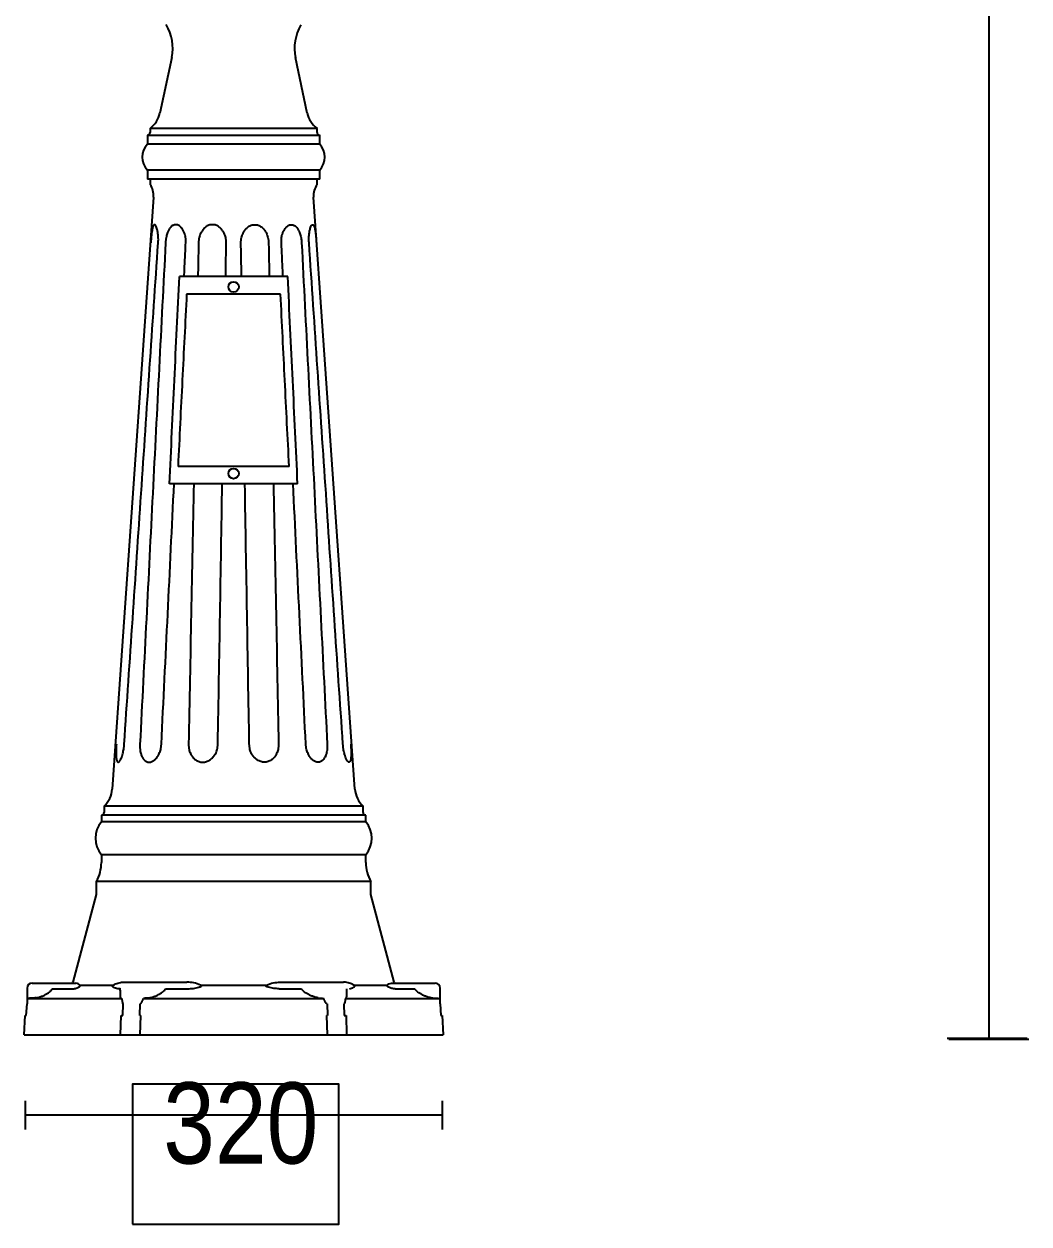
# Model space of a CAD drawing. Extents: x 0 to 131, y 0 to 344.
# Drawn here: x 34.3 to 125, y 0 to 108.3 of the extents above; entities that cross this region are included whole.
import ezdxf

# ---------------------------------------------------------------- set-up
doc = ezdxf.new("R2010")
doc.units = 0
doc.layers.add('LIVELLO_1', color=160, linetype='Continuous')
doc.styles.add('STD', font='txt')

# ---------------------------------------------------------------- blocks, each defined once
blk = doc.blocks.new('AI9-BLK1')
at = {"layer": 'LIVELLO_1', "color": 7}
for p, q in [((56.27, 26.82), (56.27, -155.4)), ((-17.48, -66.78), (-18.55, -71.81)), ((-5.25, -71.81), (-6.32, -66.78)), ((-19.43, -73.19), (-19.43, -73.56)), ((-11.89, -73.19), (-19.43, -73.19)), ((-4.37, -73.19), (-11.91, -73.19)), ((-4.37, -73.56), (-4.37, -73.19)), ((-19.67, -73.79), (-19.67, -74.61)), ((-19.67, -73.79), (-4.13, -73.79)), ((-11.89, -74.61), (-19.67, -74.61)), ((-4.13, -74.61), (-11.91, -74.61)), ((-4.13, -74.61), (-4.13, -73.79)), ((-4.13, -76.95), (-19.67, -76.95)), ((-19.67, -76.95), (-19.67, -77.76)), ((-19.43, -77.76), (-19.67, -77.76)), ((-4.37, -77.76), (-19.43, -77.76)), ((-19.43, -77.76), (-19.43, -78.26)), ((-4.37, -78.26), (-4.37, -77.76)), ((-4.13, -77.76), (-4.37, -77.76)), ((-4.13, -77.76), (-4.13, -76.95)), ((-19.12, -79.39), (-22.85, -132.82)), ((-0.95, -132.82), (-4.68, -79.39)), ((-7.01, -86.56), (-16.79, -86.56)), ((-7.66, -88.15), (-16.14, -88.15)), ((-6.89, -103.69), (-16.91, -103.69)), ((-6.12, -105.27), (-17.68, -105.27)), ((-23.82, -135.18), (-23.82, -135.76)), ((0.02, -135.18), (-23.82, -135.18)), ((-0.21, -134.36), (-23.59, -134.36)), ((-23.59, -134.36), (-23.59, -134.94)), ((-0.21, -134.94), (-0.21, -134.36)), ((0.03, -135.76), (0.03, -135.18)), ((0.03, -135.76), (-23.82, -135.76)), ((-23.83, -138.74), (-23.83, -139.45)), ((-11.89, -138.74), (-23.83, -138.74)), ((0.03, -138.74), (-11.91, -138.74)), ((0.03, -139.45), (0.03, -138.74)), ((-24.29, -141.17), (-24.29, -142.34)), ((-11.89, -141.17), (-24.29, -141.17)), ((0.49, -141.17), (-11.91, -141.17)), ((0.49, -142.34), (0.49, -141.17)), ((-24.29, -142.34), (-26.4, -150.24)), ((2.6, -150.24), (0.49, -142.34)), ((-30.07, -150.32), (-26.14, -150.32)), ((-25.75, -150.5), (-22.76, -150.5)), ((-21.81, -150.24), (-16.11, -150.24)), ((-14.88, -150.5), (-11.89, -150.5)), ((-11.91, -150.5), (-8.92, -150.5)), ((-7.69, -150.24), (-1.99, -150.24)), ((-1.04, -150.5), (1.95, -150.5)), ((2.34, -150.32), (6.28, -150.32)), ((-30.54, -150.79), (-30.54, -152.2)), ((-28.26, -150.84), (-26.48, -150.84)), ((-22.14, -150.84), (-22.35, -150.84)), ((-18.03, -150.84), (-16.02, -150.84)), ((-7.78, -150.84), (-5.77, -150.84)), ((2.68, -150.84), (4.45, -150.84)), ((6.74, -152.2), (6.74, -150.79)), ((-30.61, -153.24), (-30.54, -152.2)), ((-30.54, -151.71), (-21.99, -151.71)), ((-21.89, -153.24), (-21.86, -152.21)), ((-20.37, -153.24), (-20.34, -152.2)), ((-20.04, -151.71), (-11.89, -151.71)), ((-11.91, -151.71), (-3.76, -151.71)), ((-3.46, -152.2), (-3.43, -153.24)), ((-1.94, -152.21), (-1.91, -153.24)), ((-1.81, -151.71), (6.74, -151.71)), ((6.74, -152.2), (6.8, -153.24)), ((-30.81, -155), (-30.71, -153.24)), ((-30.71, -153.24), (-30.61, -153.24)), ((-22.1, -155), (-22.05, -153.24)), ((-22.05, -153.24), (-21.89, -153.24)), ((-20.37, -153.24), (-20.28, -153.24)), ((-20.33, -155), (-20.28, -153.24)), ((-3.52, -153.24), (-3.47, -155)), ((-3.52, -153.24), (-3.43, -153.24)), ((-1.91, -153.24), (-1.75, -153.24)), ((-1.75, -153.24), (-1.7, -155)), ((6.8, -153.24), (6.91, -153.24)), ((6.91, -153.24), (7.02, -155)), ((-30.81, -155), (-22.1, -155)), ((-22.1, -155), (-20.33, -155)), ((-20.33, -155), (-11.89, -155)), ((-11.91, -155), (-3.47, -155)), ((-3.47, -155), (-1.7, -155)), ((-1.7, -155), (7.02, -155)), ((52.5, -155.31), (59.72, -155.31)), ((52.66, -155.39), (59.88, -155.39)), ((-30.71, -160.96), (-30.71, -163.54)), ((6.93, -160.96), (6.93, -163.54)), ((6.93, -162.25), (-30.71, -162.25))]:
    blk.add_line(p, q, dxfattribs=at)
for points in [[(-1.91, -150.24), (-1.95, -150.24), (-1.99, -150.24)], [(-22.14, -150.84), (-22.14, -150.81), (-22.14, -150.79)]]:
    blk.add_lwpolyline(points, dxfattribs=at)
blk.add_lwpolyline([(-21.01, -172.07), (-2.41, -172.07), (-2.41, -159.45), (-21.01, -159.45)], close=True, dxfattribs=at)
for centre in [(-11.9, -87.5), (-11.9, -104.34)]:
    blk.add_circle(centre, 0.467, dxfattribs=at)
for points in [[(-17.48, -66.78), (-17.26, -65.77), (-17.44, -64.71), (-17.98, -63.82)], [(-5.82, -63.85), (-6.35, -64.75), (-6.53, -65.8), (-6.32, -66.81)], [(-19.43, -73.19), (-18.98, -72.85), (-18.67, -72.36), (-18.55, -71.81)], [(-5.25, -71.81), (-5.13, -72.36), (-4.82, -72.85), (-4.37, -73.19)], [(-19.67, -73.79), (-19.54, -73.79), (-19.43, -73.69), (-19.43, -73.56)], [(-4.37, -73.56), (-4.37, -73.69), (-4.26, -73.79), (-4.13, -73.79)], [(-19.67, -74.61), (-20.29, -75.26), (-20.29, -76.29), (-19.67, -76.95)], [(-4.13, -76.95), (-3.51, -76.29), (-3.51, -75.26), (-4.13, -74.61)], [(-19.12, -79.39), (-19.09, -78.99), (-19.2, -78.58), (-19.43, -78.26)], [(-4.37, -78.26), (-4.6, -78.58), (-4.71, -78.99), (-4.68, -79.39)], [(-23.59, -134.36), (-23.16, -133.96), (-22.89, -133.41), (-22.85, -132.82)], [(-0.95, -132.82), (-0.91, -133.41), (-0.65, -133.96), (-0.21, -134.36)], [(-23.82, -135.18), (-23.69, -135.17), (-23.59, -135.07), (-23.59, -134.94)], [(-0.21, -134.94), (-0.21, -135.07), (-0.11, -135.17), (0.02, -135.18)], [(-23.82, -135.76), (-24.54, -136.63), (-24.55, -137.88), (-23.83, -138.74)], [(0.03, -138.74), (0.75, -137.88), (0.74, -136.63), (0.03, -135.76)], [(-24.29, -141.17), (-23.99, -140.64), (-23.83, -140.05), (-23.83, -139.45)], [(0.03, -139.45), (0.03, -140.05), (0.19, -140.64), (0.49, -141.17)], [(-30.07, -150.32), (-30.33, -150.32), (-30.54, -150.53), (-30.54, -150.79)], [(-26.52, -150.32), (-26.46, -150.32), (-26.42, -150.28), (-26.4, -150.24)], [(2.6, -150.24), (2.62, -150.28), (2.66, -150.32), (2.71, -150.32)], [(6.74, -150.79), (6.74, -150.53), (6.53, -150.32), (6.28, -150.32)]]:
    blk.add_open_spline(points, degree=3, dxfattribs=at)
for points, knots in [([(-18.7, -82.95), (-18.71, -82.83), (-18.72, -82.72), (-18.73, -82.61), (-18.75, -82.5), (-18.77, -82.4), (-18.79, -82.3), (-18.81, -82.24), (-18.83, -82.19), (-18.85, -82.13), (-18.87, -82.08), (-18.89, -82.03), (-18.92, -81.99), (-18.92, -81.97), (-18.93, -81.94), (-18.94, -81.93), (-18.96, -81.92), (-18.97, -81.9), (-18.99, -81.9), (-19, -81.89), (-19.02, -81.89), (-19.04, -81.89), (-19.06, -81.89), (-19.07, -81.89), (-19.09, -81.9), (-19.1, -81.91), (-19.12, -81.93), (-19.13, -81.94), (-19.14, -81.97), (-19.15, -81.99), (-19.16, -82.01), (-19.17, -82.04), (-19.18, -82.07), (-19.19, -82.09), (-19.2, -82.12), (-19.21, -82.15), (-19.21, -82.18), (-19.23, -82.25), (-19.25, -82.33), (-19.26, -82.41), (-19.27, -82.5), (-19.29, -82.58), (-19.3, -82.67), (-19.31, -82.8), (-19.33, -82.94), (-19.34, -83.07), (-19.35, -83.21), (-19.36, -83.36), (-19.37, -83.51)], [0, 0, 0, 0, 1, 1, 1, 2, 2, 2, 3, 3, 3, 4, 4, 4, 5, 5, 5, 6, 6, 6, 7, 7, 7, 8, 8, 8, 9, 9, 9, 10, 10, 10, 11, 11, 11, 12, 12, 12, 13, 13, 13, 14, 14, 14, 15, 15, 15, 16, 16, 16, 16]), ([(-16.22, -83.51), (-16.22, -83.36), (-16.22, -83.21), (-16.23, -83.05), (-16.25, -82.92), (-16.28, -82.78), (-16.33, -82.65), (-16.36, -82.56), (-16.4, -82.48), (-16.45, -82.4), (-16.49, -82.32), (-16.54, -82.25), (-16.59, -82.18), (-16.62, -82.14), (-16.65, -82.11), (-16.68, -82.08), (-16.72, -82.04), (-16.75, -82.02), (-16.79, -81.99), (-16.82, -81.97), (-16.86, -81.94), (-16.9, -81.93), (-16.93, -81.91), (-16.97, -81.9), (-17.01, -81.9), (-17.05, -81.89), (-17.09, -81.88), (-17.13, -81.88), (-17.16, -81.88), (-17.2, -81.89), (-17.24, -81.9), (-17.28, -81.9), (-17.32, -81.91), (-17.35, -81.94), (-17.39, -81.95), (-17.42, -81.97), (-17.46, -81.99), (-17.49, -82.02), (-17.53, -82.04), (-17.55, -82.08), (-17.59, -82.11), (-17.61, -82.14), (-17.64, -82.18), (-17.69, -82.25), (-17.73, -82.33), (-17.77, -82.4), (-17.81, -82.48), (-17.86, -82.57), (-17.88, -82.66), (-17.93, -82.79), (-17.96, -82.92), (-17.99, -83.06), (-18.01, -83.21), (-18.03, -83.36), (-18.04, -83.51)], [0, 0, 0, 0, 1, 1, 1, 2, 2, 2, 3, 3, 3, 4, 4, 4, 5, 5, 5, 6, 6, 6, 7, 7, 7, 8, 8, 8, 9, 9, 9, 10, 10, 10, 11, 11, 11, 12, 12, 12, 13, 13, 13, 14, 14, 14, 15, 15, 15, 16, 16, 16, 17, 17, 17, 18, 18, 18, 18]), ([(-12.57, -83.51), (-12.57, -83.35), (-12.58, -83.2), (-12.61, -83.04), (-12.64, -82.91), (-12.69, -82.77), (-12.75, -82.65), (-12.79, -82.55), (-12.85, -82.47), (-12.91, -82.39), (-12.96, -82.32), (-13.02, -82.24), (-13.09, -82.18), (-13.13, -82.14), (-13.17, -82.11), (-13.22, -82.07), (-13.26, -82.04), (-13.31, -82.01), (-13.36, -81.99), (-13.4, -81.97), (-13.45, -81.94), (-13.5, -81.93), (-13.55, -81.91), (-13.6, -81.9), (-13.66, -81.9), (-13.71, -81.89), (-13.76, -81.88), (-13.81, -81.88), (-13.86, -81.88), (-13.91, -81.89), (-13.97, -81.9), (-14.02, -81.9), (-14.07, -81.91), (-14.12, -81.93), (-14.17, -81.94), (-14.22, -81.97), (-14.27, -81.99), (-14.31, -82.02), (-14.36, -82.04), (-14.4, -82.08), (-14.45, -82.11), (-14.49, -82.14), (-14.52, -82.18), (-14.59, -82.25), (-14.65, -82.32), (-14.71, -82.4), (-14.76, -82.47), (-14.82, -82.56), (-14.86, -82.65), (-14.93, -82.77), (-14.97, -82.91), (-15, -83.04), (-15.04, -83.2), (-15.05, -83.36), (-15.06, -83.51)], [0, 0, 0, 0, 1, 1, 1, 2, 2, 2, 3, 3, 3, 4, 4, 4, 5, 5, 5, 6, 6, 6, 7, 7, 7, 8, 8, 8, 9, 9, 9, 10, 10, 10, 11, 11, 11, 12, 12, 12, 13, 13, 13, 14, 14, 14, 15, 15, 15, 16, 16, 16, 17, 17, 17, 18, 18, 18, 18]), ([(-11.24, -83.51), (-11.23, -83.35), (-11.22, -83.2), (-11.19, -83.04), (-11.16, -82.91), (-11.11, -82.77), (-11.05, -82.65), (-11, -82.55), (-10.95, -82.47), (-10.9, -82.39), (-10.84, -82.32), (-10.78, -82.24), (-10.71, -82.18), (-10.67, -82.14), (-10.63, -82.11), (-10.58, -82.07), (-10.54, -82.04), (-10.49, -82.01), (-10.44, -81.99), (-10.4, -81.97), (-10.35, -81.94), (-10.3, -81.93), (-10.25, -81.91), (-10.2, -81.9), (-10.14, -81.9), (-10.09, -81.89), (-10.04, -81.88), (-9.99, -81.88), (-9.94, -81.88), (-9.88, -81.89), (-9.84, -81.9), (-9.78, -81.9), (-9.73, -81.91), (-9.68, -81.93), (-9.63, -81.94), (-9.58, -81.97), (-9.54, -81.99), (-9.49, -82.02), (-9.44, -82.04), (-9.4, -82.08), (-9.36, -82.11), (-9.31, -82.14), (-9.27, -82.18), (-9.21, -82.25), (-9.15, -82.32), (-9.09, -82.4), (-9.03, -82.47), (-8.98, -82.56), (-8.94, -82.65), (-8.88, -82.77), (-8.83, -82.91), (-8.8, -83.04), (-8.77, -83.2), (-8.75, -83.36), (-8.74, -83.51)], [0, 0, 0, 0, 1, 1, 1, 2, 2, 2, 3, 3, 3, 4, 4, 4, 5, 5, 5, 6, 6, 6, 7, 7, 7, 8, 8, 8, 9, 9, 9, 10, 10, 10, 11, 11, 11, 12, 12, 12, 13, 13, 13, 14, 14, 14, 15, 15, 15, 16, 16, 16, 17, 17, 17, 18, 18, 18, 18]), ([(-7.58, -83.51), (-7.58, -83.36), (-7.59, -83.21), (-7.57, -83.05), (-7.55, -82.92), (-7.52, -82.78), (-7.47, -82.65), (-7.44, -82.56), (-7.4, -82.48), (-7.35, -82.4), (-7.31, -82.32), (-7.26, -82.25), (-7.21, -82.18), (-7.18, -82.14), (-7.15, -82.11), (-7.12, -82.08), (-7.09, -82.04), (-7.05, -82.02), (-7.01, -81.99), (-6.98, -81.97), (-6.94, -81.94), (-6.91, -81.93), (-6.87, -81.91), (-6.83, -81.9), (-6.79, -81.9), (-6.75, -81.89), (-6.72, -81.88), (-6.67, -81.88), (-6.64, -81.88), (-6.6, -81.89), (-6.56, -81.9), (-6.52, -81.9), (-6.48, -81.91), (-6.45, -81.94), (-6.41, -81.95), (-6.38, -81.97), (-6.35, -81.99), (-6.31, -82.02), (-6.28, -82.04), (-6.25, -82.08), (-6.21, -82.11), (-6.19, -82.14), (-6.16, -82.18), (-6.11, -82.25), (-6.07, -82.33), (-6.03, -82.4), (-5.98, -82.48), (-5.95, -82.57), (-5.92, -82.66), (-5.87, -82.79), (-5.84, -82.92), (-5.81, -83.06), (-5.79, -83.21), (-5.77, -83.36), (-5.76, -83.51)], [0, 0, 0, 0, 1, 1, 1, 2, 2, 2, 3, 3, 3, 4, 4, 4, 5, 5, 5, 6, 6, 6, 7, 7, 7, 8, 8, 8, 9, 9, 9, 10, 10, 10, 11, 11, 11, 12, 12, 12, 13, 13, 13, 14, 14, 14, 15, 15, 15, 16, 16, 16, 17, 17, 17, 18, 18, 18, 18]), ([(-5.09, -83.51), (-5.1, -83.42), (-5.1, -83.32), (-5.1, -83.23), (-5.1, -83.14), (-5.1, -83.04), (-5.1, -82.95), (-5.09, -82.83), (-5.08, -82.72), (-5.06, -82.61), (-5.05, -82.5), (-5.03, -82.4), (-5, -82.3), (-4.99, -82.24), (-4.97, -82.19), (-4.95, -82.13), (-4.93, -82.08), (-4.91, -82.03), (-4.89, -81.99), (-4.87, -81.97), (-4.87, -81.94), (-4.86, -81.93), (-4.84, -81.92), (-4.83, -81.9), (-4.81, -81.9), (-4.79, -81.89), (-4.78, -81.89), (-4.76, -81.89), (-4.74, -81.89), (-4.73, -81.89), (-4.71, -81.9), (-4.7, -81.91), (-4.68, -81.93), (-4.67, -81.94), (-4.66, -81.97), (-4.65, -81.99), (-4.64, -82.01), (-4.63, -82.04), (-4.62, -82.07), (-4.61, -82.09), (-4.6, -82.12), (-4.59, -82.15), (-4.58, -82.18), (-4.57, -82.25), (-4.55, -82.33), (-4.54, -82.41), (-4.52, -82.5), (-4.51, -82.58), (-4.5, -82.67), (-4.49, -82.8), (-4.47, -82.94), (-4.46, -83.07), (-4.45, -83.21), (-4.43, -83.36), (-4.43, -83.51)], [0, 0, 0, 0, 1, 1, 1, 2, 2, 2, 3, 3, 3, 4, 4, 4, 5, 5, 5, 6, 6, 6, 7, 7, 7, 8, 8, 8, 9, 9, 9, 10, 10, 10, 11, 11, 11, 12, 12, 12, 13, 13, 13, 14, 14, 14, 15, 15, 15, 16, 16, 16, 17, 17, 17, 18, 18, 18, 18]), ([(-18.71, -83.51), (-18.7, -83.42), (-18.7, -83.32), (-18.69, -83.23), (-18.69, -83.14), (-18.7, -83.04), (-18.7, -82.95)], [0, 0, 0, 0, 1, 1, 1, 2, 2, 2, 2]), ([(-21.77, -128.77), (-21.26, -121.23), (-20.75, -113.69), (-20.24, -106.14), (-19.73, -98.6), (-19.22, -91.06), (-18.71, -83.51)], [0, 0, 0, 0, 1, 1, 1, 2, 2, 2, 2]), ([(-18.04, -83.51), (-18.43, -91.06), (-18.81, -98.6), (-19.2, -106.14), (-19.58, -113.69), (-19.96, -121.23), (-20.35, -128.77)], [0, 0, 0, 0, 1, 1, 1, 2, 2, 2, 2]), ([(-16.36, -86.56), (-16.34, -86.06), (-16.31, -85.55), (-16.29, -85.04), (-16.26, -84.53), (-16.24, -84.02), (-16.22, -83.51)], [0, 0, 0, 0, 1, 1, 1, 2, 2, 2, 2]), ([(-15.06, -83.51), (-15.07, -84.02), (-15.08, -84.53), (-15.09, -85.04), (-15.1, -85.55), (-15.11, -86.06), (-15.12, -86.56)], [0, 0, 0, 0, 1, 1, 1, 2, 2, 2, 2]), ([(-12.61, -86.56), (-12.61, -86.06), (-12.6, -85.55), (-12.59, -85.04), (-12.58, -84.53), (-12.57, -84.02), (-12.57, -83.51)], [0, 0, 0, 0, 1, 1, 1, 2, 2, 2, 2]), ([(-11.19, -86.56), (-11.19, -86.06), (-11.2, -85.55), (-11.21, -85.04), (-11.22, -84.53), (-11.23, -84.02), (-11.24, -83.51)], [0, 0, 0, 0, 1, 1, 1, 2, 2, 2, 2]), ([(-8.74, -83.51), (-8.73, -84.02), (-8.72, -84.53), (-8.71, -85.04), (-8.7, -85.55), (-8.69, -86.06), (-8.68, -86.56)], [0, 0, 0, 0, 1, 1, 1, 2, 2, 2, 2]), ([(-7.44, -86.56), (-7.46, -86.06), (-7.49, -85.55), (-7.51, -85.04), (-7.54, -84.53), (-7.56, -84.02), (-7.58, -83.51)], [0, 0, 0, 0, 1, 1, 1, 2, 2, 2, 2]), ([(-5.76, -83.51), (-5.37, -91.06), (-4.99, -98.6), (-4.6, -106.14), (-4.22, -113.69), (-3.83, -121.23), (-3.45, -128.77)], [0, 0, 0, 0, 1, 1, 1, 2, 2, 2, 2]), ([(-1.9, -129.61), (-1.94, -129.47), (-1.96, -129.33), (-1.99, -129.2), (-2.01, -129.06), (-2.02, -128.92), (-2.03, -128.77), (-2.55, -121.23), (-3.06, -113.69), (-3.56, -106.14), (-4.07, -98.6), (-4.58, -91.06), (-5.09, -83.51)], [0, 0, 0, 0, 1, 1, 1, 2, 2, 2, 3, 3, 3, 4, 4, 4, 4]), ([(-17.68, -105.27), (-17.54, -102.15), (-17.38, -99.03), (-17.24, -95.92), (-17.09, -92.8), (-16.94, -89.68), (-16.79, -86.56)], [0, 0, 0, 0, 1, 1, 1, 2, 2, 2, 2]), ([(-6.12, -105.27), (-6.27, -102.15), (-6.41, -99.03), (-6.56, -95.92), (-6.71, -92.8), (-6.86, -89.68), (-7.01, -86.56)], [0, 0, 0, 0, 1, 1, 1, 2, 2, 2, 2]), ([(-16.14, -88.15), (-16.26, -90.74), (-16.4, -93.33), (-16.53, -95.92), (-16.66, -98.51), (-16.79, -101.1), (-16.91, -103.69)], [0, 0, 0, 0, 1, 1, 1, 2, 2, 2, 2]), ([(-6.89, -103.69), (-7.01, -101.1), (-7.15, -98.51), (-7.27, -95.92), (-7.41, -93.33), (-7.53, -90.74), (-7.66, -88.15)], [0, 0, 0, 0, 1, 1, 1, 2, 2, 2, 2]), ([(-18.41, -128.77), (-18.23, -124.85), (-18.03, -120.94), (-17.84, -117.02), (-17.65, -113.1), (-17.46, -109.19), (-17.27, -105.27)], [0, 0, 0, 0, 1, 1, 1, 2, 2, 2, 2]), ([(-15.49, -105.27), (-15.57, -109.19), (-15.65, -113.1), (-15.73, -117.02), (-15.81, -120.94), (-15.88, -124.85), (-15.96, -128.77)], [0, 0, 0, 0, 1, 1, 1, 2, 2, 2, 2]), ([(-13.32, -128.77), (-13.25, -124.85), (-13.18, -120.94), (-13.12, -117.02), (-13.05, -113.1), (-12.99, -109.19), (-12.92, -105.27)], [0, 0, 0, 0, 1, 1, 1, 2, 2, 2, 2]), ([(-10.48, -128.77), (-10.55, -124.85), (-10.62, -120.94), (-10.68, -117.02), (-10.75, -113.1), (-10.82, -109.19), (-10.88, -105.27)], [0, 0, 0, 0, 1, 1, 1, 2, 2, 2, 2]), ([(-8.31, -105.27), (-8.23, -109.19), (-8.15, -113.1), (-8.07, -117.02), (-7.99, -120.94), (-7.92, -124.85), (-7.84, -128.77)], [0, 0, 0, 0, 1, 1, 1, 2, 2, 2, 2]), ([(-5.39, -128.77), (-5.57, -124.85), (-5.77, -120.94), (-5.96, -117.02), (-6.15, -113.1), (-6.34, -109.19), (-6.53, -105.27)], [0, 0, 0, 0, 1, 1, 1, 2, 2, 2, 2]), ([(-22.48, -128.77), (-22.48, -128.92), (-22.49, -129.06), (-22.5, -129.21), (-22.5, -129.34), (-22.51, -129.47), (-22.5, -129.6), (-22.5, -129.69), (-22.5, -129.77), (-22.5, -129.86), (-22.49, -129.93), (-22.48, -130.01), (-22.47, -130.09), (-22.47, -130.12), (-22.47, -130.15), (-22.46, -130.17), (-22.45, -130.2), (-22.44, -130.23), (-22.44, -130.26), (-22.43, -130.28), (-22.42, -130.3), (-22.41, -130.33), (-22.4, -130.34), (-22.38, -130.36), (-22.36, -130.37), (-22.35, -130.38), (-22.33, -130.39), (-22.31, -130.39), (-22.29, -130.38), (-22.27, -130.38), (-22.26, -130.37), (-22.24, -130.36), (-22.22, -130.34), (-22.2, -130.33), (-22.19, -130.31), (-22.17, -130.29), (-22.16, -130.27), (-22.14, -130.23), (-22.11, -130.19), (-22.09, -130.15), (-22.07, -130.11), (-22.05, -130.07), (-22.03, -130.03), (-22.01, -129.96), (-21.98, -129.89), (-21.96, -129.83), (-21.94, -129.75), (-21.91, -129.68), (-21.9, -129.61)], [0, 0, 0, 0, 1, 1, 1, 2, 2, 2, 3, 3, 3, 4, 4, 4, 5, 5, 5, 6, 6, 6, 7, 7, 7, 8, 8, 8, 9, 9, 9, 10, 10, 10, 11, 11, 11, 12, 12, 12, 13, 13, 13, 14, 14, 14, 15, 15, 15, 16, 16, 16, 16]), ([(-21.9, -129.61), (-21.87, -129.47), (-21.83, -129.33), (-21.81, -129.2), (-21.79, -129.06), (-21.78, -128.92), (-21.77, -128.77)], [0, 0, 0, 0, 1, 1, 1, 2, 2, 2, 2]), ([(-20.35, -128.77), (-20.35, -128.92), (-20.35, -129.07), (-20.34, -129.22), (-20.33, -129.35), (-20.31, -129.48), (-20.27, -129.61), (-20.25, -129.7), (-20.22, -129.78), (-20.18, -129.87), (-20.14, -129.94), (-20.1, -130.02), (-20.05, -130.09), (-20.03, -130.12), (-20, -130.16), (-19.97, -130.19), (-19.94, -130.22), (-19.9, -130.25), (-19.87, -130.28), (-19.84, -130.3), (-19.8, -130.32), (-19.76, -130.34), (-19.72, -130.35), (-19.69, -130.37), (-19.64, -130.38), (-19.6, -130.39), (-19.56, -130.39), (-19.52, -130.39), (-19.48, -130.39), (-19.44, -130.39), (-19.4, -130.38), (-19.35, -130.37), (-19.31, -130.35), (-19.27, -130.34), (-19.23, -130.32), (-19.19, -130.3), (-19.15, -130.28), (-19.1, -130.25), (-19.07, -130.22), (-19.03, -130.19), (-18.99, -130.16), (-18.96, -130.12), (-18.92, -130.09), (-18.86, -130.02), (-18.81, -129.95), (-18.76, -129.87), (-18.7, -129.79), (-18.66, -129.71), (-18.61, -129.62), (-18.56, -129.49), (-18.51, -129.36), (-18.48, -129.23), (-18.44, -129.08), (-18.43, -128.93), (-18.41, -128.77)], [0, 0, 0, 0, 1, 1, 1, 2, 2, 2, 3, 3, 3, 4, 4, 4, 5, 5, 5, 6, 6, 6, 7, 7, 7, 8, 8, 8, 9, 9, 9, 10, 10, 10, 11, 11, 11, 12, 12, 12, 13, 13, 13, 14, 14, 14, 15, 15, 15, 16, 16, 16, 17, 17, 17, 18, 18, 18, 18]), ([(-15.96, -128.77), (-15.95, -128.93), (-15.95, -129.08), (-15.92, -129.23), (-15.89, -129.37), (-15.85, -129.5), (-15.79, -129.62), (-15.74, -129.71), (-15.69, -129.79), (-15.63, -129.88), (-15.58, -129.95), (-15.51, -130.02), (-15.45, -130.09), (-15.41, -130.12), (-15.36, -130.16), (-15.32, -130.19), (-15.27, -130.23), (-15.22, -130.25), (-15.17, -130.28), (-15.12, -130.3), (-15.07, -130.32), (-15.02, -130.34), (-14.97, -130.35), (-14.91, -130.37), (-14.86, -130.38), (-14.8, -130.39), (-14.74, -130.39), (-14.69, -130.39), (-14.63, -130.39), (-14.58, -130.39), (-14.52, -130.38), (-14.46, -130.37), (-14.41, -130.35), (-14.35, -130.34), (-14.3, -130.32), (-14.25, -130.3), (-14.2, -130.28), (-14.14, -130.25), (-14.09, -130.23), (-14.04, -130.19), (-13.99, -130.16), (-13.95, -130.12), (-13.91, -130.09), (-13.83, -130.02), (-13.76, -129.95), (-13.7, -129.88), (-13.64, -129.8), (-13.58, -129.71), (-13.53, -129.63), (-13.46, -129.5), (-13.41, -129.37), (-13.38, -129.23), (-13.34, -129.08), (-13.33, -128.93), (-13.32, -128.77)], [0, 0, 0, 0, 1, 1, 1, 2, 2, 2, 3, 3, 3, 4, 4, 4, 5, 5, 5, 6, 6, 6, 7, 7, 7, 8, 8, 8, 9, 9, 9, 10, 10, 10, 11, 11, 11, 12, 12, 12, 13, 13, 13, 14, 14, 14, 15, 15, 15, 16, 16, 16, 17, 17, 17, 18, 18, 18, 18]), ([(-7.84, -128.77), (-7.85, -128.93), (-7.85, -129.08), (-7.88, -129.23), (-7.91, -129.37), (-7.95, -129.5), (-8.02, -129.62), (-8.06, -129.71), (-8.11, -129.79), (-8.17, -129.88), (-8.22, -129.95), (-8.29, -130.02), (-8.35, -130.09), (-8.39, -130.12), (-8.44, -130.16), (-8.48, -130.19), (-8.53, -130.23), (-8.58, -130.25), (-8.63, -130.28), (-8.68, -130.3), (-8.73, -130.32), (-8.78, -130.34), (-8.83, -130.35), (-8.89, -130.37), (-8.95, -130.38), (-9, -130.39), (-9.06, -130.39), (-9.11, -130.39), (-9.17, -130.39), (-9.22, -130.39), (-9.28, -130.38), (-9.34, -130.37), (-9.39, -130.35), (-9.45, -130.34), (-9.5, -130.32), (-9.55, -130.3), (-9.6, -130.28), (-9.66, -130.25), (-9.71, -130.23), (-9.76, -130.19), (-9.81, -130.16), (-9.85, -130.12), (-9.89, -130.09), (-9.97, -130.02), (-10.04, -129.95), (-10.09, -129.88), (-10.16, -129.8), (-10.22, -129.71), (-10.27, -129.63), (-10.34, -129.5), (-10.39, -129.37), (-10.42, -129.23), (-10.46, -129.08), (-10.47, -128.93), (-10.48, -128.77)], [0, 0, 0, 0, 1, 1, 1, 2, 2, 2, 3, 3, 3, 4, 4, 4, 5, 5, 5, 6, 6, 6, 7, 7, 7, 8, 8, 8, 9, 9, 9, 10, 10, 10, 11, 11, 11, 12, 12, 12, 13, 13, 13, 14, 14, 14, 15, 15, 15, 16, 16, 16, 17, 17, 17, 18, 18, 18, 18]), ([(-3.45, -128.77), (-3.45, -128.92), (-3.45, -129.07), (-3.46, -129.22), (-3.47, -129.35), (-3.49, -129.48), (-3.53, -129.61), (-3.55, -129.7), (-3.59, -129.78), (-3.62, -129.87), (-3.66, -129.94), (-3.7, -130.02), (-3.75, -130.09), (-3.78, -130.12), (-3.8, -130.16), (-3.83, -130.19), (-3.86, -130.22), (-3.9, -130.25), (-3.93, -130.28), (-3.96, -130.3), (-4, -130.32), (-4.03, -130.34), (-4.08, -130.35), (-4.11, -130.37), (-4.16, -130.38), (-4.2, -130.39), (-4.24, -130.39), (-4.28, -130.39), (-4.32, -130.39), (-4.36, -130.39), (-4.4, -130.38), (-4.45, -130.37), (-4.49, -130.35), (-4.53, -130.34), (-4.57, -130.32), (-4.61, -130.3), (-4.65, -130.28), (-4.69, -130.25), (-4.73, -130.22), (-4.77, -130.19), (-4.81, -130.16), (-4.84, -130.12), (-4.87, -130.09), (-4.94, -130.02), (-4.99, -129.95), (-5.04, -129.87), (-5.1, -129.79), (-5.15, -129.71), (-5.18, -129.62), (-5.24, -129.49), (-5.3, -129.36), (-5.32, -129.23), (-5.36, -129.08), (-5.37, -128.93), (-5.39, -128.77)], [0, 0, 0, 0, 1, 1, 1, 2, 2, 2, 3, 3, 3, 4, 4, 4, 5, 5, 5, 6, 6, 6, 7, 7, 7, 8, 8, 8, 9, 9, 9, 10, 10, 10, 11, 11, 11, 12, 12, 12, 13, 13, 13, 14, 14, 14, 15, 15, 15, 16, 16, 16, 17, 17, 17, 18, 18, 18, 18]), ([(-1.33, -128.77), (-1.32, -128.92), (-1.31, -129.06), (-1.3, -129.21), (-1.3, -129.34), (-1.29, -129.47), (-1.3, -129.6), (-1.3, -129.69), (-1.3, -129.77), (-1.3, -129.86), (-1.31, -129.93), (-1.32, -130.01), (-1.33, -130.09), (-1.33, -130.12), (-1.33, -130.15), (-1.34, -130.17), (-1.35, -130.2), (-1.36, -130.23), (-1.36, -130.26), (-1.37, -130.28), (-1.38, -130.3), (-1.4, -130.33), (-1.41, -130.34), (-1.42, -130.36), (-1.44, -130.37), (-1.45, -130.38), (-1.47, -130.39), (-1.49, -130.39), (-1.51, -130.38), (-1.53, -130.38), (-1.54, -130.37), (-1.56, -130.36), (-1.58, -130.34), (-1.6, -130.33), (-1.61, -130.31), (-1.63, -130.29), (-1.64, -130.27), (-1.66, -130.23), (-1.69, -130.19), (-1.71, -130.15), (-1.73, -130.11), (-1.75, -130.07), (-1.77, -130.03), (-1.8, -129.96), (-1.82, -129.89), (-1.84, -129.83), (-1.87, -129.75), (-1.89, -129.68), (-1.9, -129.61)], [0, 0, 0, 0, 1, 1, 1, 2, 2, 2, 3, 3, 3, 4, 4, 4, 5, 5, 5, 6, 6, 6, 7, 7, 7, 8, 8, 8, 9, 9, 9, 10, 10, 10, 11, 11, 11, 12, 12, 12, 13, 13, 13, 14, 14, 14, 15, 15, 15, 16, 16, 16, 16]), ([(-26.48, -150.84), (-26.37, -150.84), (-26.27, -150.83), (-26.17, -150.8), (-26.08, -150.77), (-25.98, -150.73), (-25.89, -150.69), (-25.88, -150.68), (-25.87, -150.68), (-25.87, -150.68), (-25.87, -150.67), (-25.86, -150.67), (-25.86, -150.67), (-25.85, -150.67), (-25.85, -150.66), (-25.85, -150.66), (-25.84, -150.66), (-25.84, -150.66), (-25.84, -150.66), (-25.83, -150.66), (-25.83, -150.66), (-25.83, -150.66), (-25.83, -150.66), (-25.82, -150.65), (-25.82, -150.65), (-25.82, -150.65), (-25.82, -150.65), (-25.81, -150.65), (-25.81, -150.65), (-25.81, -150.64), (-25.81, -150.64), (-25.81, -150.64), (-25.8, -150.64), (-25.8, -150.64), (-25.8, -150.63), (-25.8, -150.63), (-25.8, -150.63), (-25.8, -150.63), (-25.79, -150.63), (-25.79, -150.63), (-25.79, -150.63), (-25.78, -150.63), (-25.78, -150.63), (-25.78, -150.62), (-25.78, -150.62), (-25.78, -150.62), (-25.78, -150.62), (-25.78, -150.62), (-25.78, -150.62), (-25.77, -150.61), (-25.77, -150.59), (-25.76, -150.58), (-25.76, -150.56), (-25.76, -150.55), (-25.75, -150.53), (-25.75, -150.53), (-25.75, -150.52), (-25.75, -150.52), (-25.75, -150.52), (-25.75, -150.5), (-25.75, -150.5), (-25.8, -150.46), (-25.86, -150.42), (-25.92, -150.39), (-25.98, -150.36), (-26.06, -150.34), (-26.14, -150.32)], [0, 0, 0, 0, 1, 1, 1, 2, 2, 2, 3, 3, 3, 4, 4, 4, 5, 5, 5, 6, 6, 6, 7, 7, 7, 8, 8, 8, 9, 9, 9, 10, 10, 10, 11, 11, 11, 12, 12, 12, 13, 13, 13, 14, 14, 14, 15, 15, 15, 16, 16, 16, 17, 17, 17, 18, 18, 18, 19, 19, 19, 20, 20, 20, 21, 21, 21, 22, 22, 22, 22]), ([(-22.82, -150.56), (-22.81, -150.55), (-22.8, -150.54), (-22.79, -150.53), (-22.78, -150.52), (-22.77, -150.51), (-22.76, -150.5)], [0, 0, 0, 0, 1, 1, 1, 2, 2, 2, 2]), ([(-22.76, -150.5), (-22.62, -150.43), (-22.48, -150.37), (-22.34, -150.33), (-22.19, -150.28), (-22.04, -150.25), (-21.89, -150.24), (-21.89, -150.24), (-21.85, -150.24), (-21.85, -150.24), (-21.85, -150.24), (-21.81, -150.24), (-21.81, -150.24)], [0, 0, 0, 0, 1, 1, 1, 2, 2, 2, 3, 3, 3, 4, 4, 4, 4]), ([(-14.88, -150.5), (-15.08, -150.43), (-15.28, -150.35), (-15.49, -150.31), (-15.69, -150.27), (-15.9, -150.25), (-16.11, -150.24)], [0, 0, 0, 0, 1, 1, 1, 2, 2, 2, 2]), ([(-14.82, -150.56), (-14.82, -150.55), (-14.84, -150.54), (-14.85, -150.53), (-14.86, -150.52), (-14.87, -150.51), (-14.89, -150.5)], [0, 0, 0, 0, 1, 1, 1, 2, 2, 2, 2]), ([(-8.98, -150.56), (-8.98, -150.55), (-8.96, -150.54), (-8.95, -150.53), (-8.94, -150.52), (-8.93, -150.51), (-8.92, -150.5)], [0, 0, 0, 0, 1, 1, 1, 2, 2, 2, 2]), ([(-8.92, -150.5), (-8.72, -150.43), (-8.52, -150.35), (-8.32, -150.31), (-8.11, -150.27), (-7.9, -150.25), (-7.69, -150.24)], [0, 0, 0, 0, 1, 1, 1, 2, 2, 2, 2]), ([(-1.04, -150.5), (-1.18, -150.43), (-1.32, -150.37), (-1.46, -150.33), (-1.61, -150.28), (-1.76, -150.25), (-1.91, -150.24)], [0, 0, 0, 0, 1, 1, 1, 2, 2, 2, 2]), ([(-0.98, -150.56), (-0.99, -150.55), (-1, -150.54), (-1.01, -150.53), (-1.02, -150.52), (-1.03, -150.51), (-1.04, -150.5)], [0, 0, 0, 0, 1, 1, 1, 2, 2, 2, 2]), ([(1.95, -150.5), (2, -150.46), (2.06, -150.42), (2.12, -150.39), (2.18, -150.36), (2.26, -150.34), (2.34, -150.32)], [0, 0, 0, 0, 1, 1, 1, 2, 2, 2, 2]), ([(2.09, -150.69), (2.08, -150.68), (2.07, -150.68), (2.07, -150.68), (2.07, -150.67), (2.06, -150.67), (2.06, -150.67), (2.05, -150.67), (2.05, -150.66), (2.05, -150.66), (2.04, -150.66), (2.04, -150.66), (2.04, -150.66), (2.03, -150.66), (2.03, -150.66), (2.03, -150.66), (2.03, -150.66), (2.02, -150.65), (2.02, -150.65), (2.02, -150.65), (2.02, -150.65), (2.01, -150.65), (2.01, -150.65), (2.01, -150.64), (2.01, -150.64), (2.01, -150.64), (2, -150.64), (2, -150.64), (2, -150.63), (2, -150.63), (2, -150.63), (1.99, -150.63), (1.99, -150.63), (1.99, -150.63), (1.99, -150.63), (1.98, -150.63), (1.98, -150.63), (1.98, -150.62), (1.98, -150.62), (1.98, -150.62), (1.98, -150.62), (1.98, -150.62), (1.98, -150.62), (1.97, -150.61), (1.97, -150.59), (1.96, -150.58), (1.96, -150.56), (1.96, -150.55), (1.95, -150.53), (1.95, -150.53), (1.95, -150.52), (1.95, -150.52), (1.95, -150.51), (1.95, -150.5), (1.95, -150.5)], [0, 0, 0, 0, 1, 1, 1, 2, 2, 2, 3, 3, 3, 4, 4, 4, 5, 5, 5, 6, 6, 6, 7, 7, 7, 8, 8, 8, 9, 9, 9, 10, 10, 10, 11, 11, 11, 12, 12, 12, 13, 13, 13, 14, 14, 14, 15, 15, 15, 16, 16, 16, 17, 17, 17, 18, 18, 18, 18]), ([(-29.69, -151.65), (-29.58, -151.63), (-29.47, -151.6), (-29.37, -151.57), (-29.27, -151.54), (-29.18, -151.5), (-29.09, -151.47), (-29.01, -151.43), (-28.92, -151.38), (-28.84, -151.34), (-28.77, -151.3), (-28.69, -151.26), (-28.61, -151.2), (-28.55, -151.16), (-28.49, -151.11), (-28.43, -151.06), (-28.37, -150.99), (-28.31, -150.92), (-28.26, -150.84)], [0, 0, 0, 0, 1, 1, 1, 2, 2, 2, 3, 3, 3, 4, 4, 4, 5, 5, 5, 6, 6, 6, 6]), ([(-22.74, -150.69), (-22.75, -150.68), (-22.75, -150.68), (-22.76, -150.68), (-22.76, -150.67), (-22.77, -150.67), (-22.78, -150.67), (-22.78, -150.66), (-22.78, -150.66), (-22.79, -150.66), (-22.8, -150.65), (-22.81, -150.65), (-22.81, -150.64), (-22.82, -150.64), (-22.83, -150.63), (-22.84, -150.62), (-22.84, -150.62), (-22.85, -150.61), (-22.85, -150.6), (-22.85, -150.58), (-22.84, -150.57), (-22.82, -150.56)], [0, 0, 0, 0, 1, 1, 1, 2, 2, 2, 3, 3, 3, 4, 4, 4, 5, 5, 5, 6, 6, 6, 7, 7, 7, 7]), ([(-22.35, -150.84), (-22.42, -150.83), (-22.49, -150.81), (-22.55, -150.79), (-22.62, -150.76), (-22.68, -150.73), (-22.74, -150.69)], [0, 0, 0, 0, 1, 1, 1, 2, 2, 2, 2]), ([(-22.1, -151.65), (-22.1, -151.61), (-22.1, -151.58), (-22.11, -151.55), (-22.11, -151.51), (-22.11, -151.48), (-22.11, -151.45), (-22.11, -151.41), (-22.11, -151.36), (-22.11, -151.32), (-22.11, -151.28), (-22.12, -151.24), (-22.12, -151.19), (-22.12, -151.14), (-22.12, -151.09), (-22.12, -151.03), (-22.12, -150.97), (-22.12, -150.91), (-22.13, -150.84)], [0, 0, 0, 0, 1, 1, 1, 2, 2, 2, 3, 3, 3, 4, 4, 4, 5, 5, 5, 6, 6, 6, 6]), ([(-19.49, -151.65), (-19.38, -151.63), (-19.27, -151.6), (-19.16, -151.57), (-19.07, -151.54), (-18.97, -151.5), (-18.88, -151.47), (-18.79, -151.43), (-18.71, -151.38), (-18.63, -151.34), (-18.55, -151.3), (-18.47, -151.26), (-18.4, -151.2), (-18.33, -151.16), (-18.27, -151.11), (-18.21, -151.06), (-18.14, -150.99), (-18.08, -150.92), (-18.03, -150.84)], [0, 0, 0, 0, 1, 1, 1, 2, 2, 2, 3, 3, 3, 4, 4, 4, 5, 5, 5, 6, 6, 6, 6]), ([(-16.02, -150.84), (-15.86, -150.84), (-15.69, -150.82), (-15.53, -150.8), (-15.36, -150.77), (-15.2, -150.73), (-15.04, -150.69)], [0, 0, 0, 0, 1, 1, 1, 2, 2, 2, 2]), ([(-15.04, -150.69), (-15.03, -150.68), (-15.02, -150.68), (-15.01, -150.68), (-15, -150.68), (-14.99, -150.67), (-14.98, -150.67), (-14.98, -150.67), (-14.97, -150.66), (-14.96, -150.66), (-14.96, -150.66), (-14.95, -150.66), (-14.94, -150.66), (-14.94, -150.66), (-14.93, -150.66), (-14.93, -150.66), (-14.93, -150.66), (-14.92, -150.65), (-14.92, -150.65), (-14.91, -150.65), (-14.91, -150.65), (-14.9, -150.65), (-14.9, -150.65), (-14.9, -150.64), (-14.89, -150.64), (-14.89, -150.64), (-14.88, -150.64), (-14.88, -150.64), (-14.87, -150.64), (-14.87, -150.63), (-14.87, -150.63), (-14.87, -150.63), (-14.86, -150.63), (-14.86, -150.63), (-14.86, -150.63), (-14.85, -150.63), (-14.85, -150.62), (-14.84, -150.62), (-14.84, -150.62), (-14.84, -150.62), (-14.83, -150.62), (-14.83, -150.62), (-14.83, -150.62), (-14.82, -150.61), (-14.82, -150.61), (-14.82, -150.61), (-14.82, -150.61), (-14.82, -150.61), (-14.81, -150.6), (-14.81, -150.6), (-14.81, -150.6), (-14.81, -150.59), (-14.8, -150.59), (-14.8, -150.59), (-14.8, -150.58), (-14.8, -150.58), (-14.8, -150.57), (-14.81, -150.57), (-14.81, -150.56), (-14.81, -150.56), (-14.82, -150.56)], [0, 0, 0, 0, 1, 1, 1, 2, 2, 2, 3, 3, 3, 4, 4, 4, 5, 5, 5, 6, 6, 6, 7, 7, 7, 8, 8, 8, 9, 9, 9, 10, 10, 10, 11, 11, 11, 12, 12, 12, 13, 13, 13, 14, 14, 14, 15, 15, 15, 16, 16, 16, 17, 17, 17, 18, 18, 18, 19, 19, 19, 20, 20, 20, 20]), ([(-8.76, -150.69), (-8.77, -150.68), (-8.78, -150.68), (-8.79, -150.68), (-8.8, -150.68), (-8.81, -150.67), (-8.82, -150.67), (-8.82, -150.67), (-8.83, -150.66), (-8.84, -150.66), (-8.85, -150.66), (-8.85, -150.66), (-8.86, -150.66), (-8.86, -150.66), (-8.86, -150.66), (-8.87, -150.66), (-8.88, -150.66), (-8.88, -150.65), (-8.88, -150.65), (-8.89, -150.65), (-8.89, -150.65), (-8.9, -150.65), (-8.9, -150.65), (-8.9, -150.64), (-8.91, -150.64), (-8.91, -150.64), (-8.92, -150.64), (-8.92, -150.64), (-8.92, -150.64), (-8.93, -150.63), (-8.93, -150.63), (-8.94, -150.63), (-8.94, -150.63), (-8.94, -150.63), (-8.95, -150.63), (-8.95, -150.63), (-8.95, -150.62), (-8.96, -150.62), (-8.96, -150.62), (-8.96, -150.62), (-8.97, -150.62), (-8.97, -150.62), (-8.97, -150.62), (-8.98, -150.61), (-8.98, -150.61), (-8.98, -150.61), (-8.98, -150.61), (-8.98, -150.61), (-8.98, -150.6), (-8.99, -150.6), (-8.99, -150.6), (-9, -150.59), (-9, -150.59), (-9, -150.59), (-9, -150.58), (-9, -150.58), (-9, -150.57), (-9, -150.57), (-8.99, -150.56), (-8.99, -150.56), (-8.98, -150.56)], [0, 0, 0, 0, 1, 1, 1, 2, 2, 2, 3, 3, 3, 4, 4, 4, 5, 5, 5, 6, 6, 6, 7, 7, 7, 8, 8, 8, 9, 9, 9, 10, 10, 10, 11, 11, 11, 12, 12, 12, 13, 13, 13, 14, 14, 14, 15, 15, 15, 16, 16, 16, 17, 17, 17, 18, 18, 18, 19, 19, 19, 20, 20, 20, 20]), ([(-7.78, -150.84), (-7.94, -150.84), (-8.11, -150.82), (-8.27, -150.8), (-8.44, -150.77), (-8.6, -150.73), (-8.76, -150.69)], [0, 0, 0, 0, 1, 1, 1, 2, 2, 2, 2]), ([(-4.31, -151.65), (-4.42, -151.63), (-4.53, -151.6), (-4.64, -151.57), (-4.74, -151.54), (-4.83, -151.5), (-4.92, -151.47), (-5.01, -151.43), (-5.09, -151.38), (-5.17, -151.34), (-5.25, -151.3), (-5.33, -151.26), (-5.4, -151.2), (-5.47, -151.16), (-5.54, -151.11), (-5.59, -151.06), (-5.66, -150.99), (-5.72, -150.92), (-5.77, -150.84)], [0, 0, 0, 0, 1, 1, 1, 2, 2, 2, 3, 3, 3, 4, 4, 4, 5, 5, 5, 6, 6, 6, 6]), ([(-1.7, -151.65), (-1.7, -151.61), (-1.7, -151.58), (-1.69, -151.55), (-1.69, -151.51), (-1.69, -151.48), (-1.69, -151.45), (-1.69, -151.41), (-1.69, -151.36), (-1.69, -151.32), (-1.69, -151.28), (-1.68, -151.24), (-1.68, -151.19), (-1.68, -151.14), (-1.68, -151.09), (-1.68, -151.03), (-1.68, -150.97), (-1.68, -150.91), (-1.67, -150.84)], [0, 0, 0, 0, 1, 1, 1, 2, 2, 2, 3, 3, 3, 4, 4, 4, 5, 5, 5, 6, 6, 6, 6]), ([(-1.45, -150.84), (-1.38, -150.83), (-1.31, -150.81), (-1.25, -150.79), (-1.18, -150.76), (-1.12, -150.73), (-1.06, -150.69)], [0, 0, 0, 0, 1, 1, 1, 2, 2, 2, 2]), ([(-1.06, -150.69), (-1.05, -150.68), (-1.04, -150.68), (-1.04, -150.68), (-1.03, -150.67), (-1.03, -150.67), (-1.03, -150.67), (-1.02, -150.66), (-1.01, -150.66), (-1.01, -150.66), (-1, -150.65), (-0.99, -150.65), (-0.99, -150.64), (-0.98, -150.64), (-0.97, -150.63), (-0.96, -150.62), (-0.96, -150.62), (-0.95, -150.61), (-0.95, -150.6), (-0.95, -150.58), (-0.96, -150.57), (-0.98, -150.56)], [0, 0, 0, 0, 1, 1, 1, 2, 2, 2, 3, 3, 3, 4, 4, 4, 5, 5, 5, 6, 6, 6, 7, 7, 7, 7]), ([(2.68, -150.84), (2.57, -150.84), (2.47, -150.83), (2.37, -150.8), (2.27, -150.77), (2.18, -150.73), (2.09, -150.69)], [0, 0, 0, 0, 1, 1, 1, 2, 2, 2, 2]), ([(5.89, -151.65), (5.78, -151.63), (5.67, -151.6), (5.56, -151.57), (5.47, -151.54), (5.38, -151.5), (5.29, -151.47), (5.2, -151.43), (5.12, -151.38), (5.04, -151.34), (4.97, -151.3), (4.89, -151.26), (4.81, -151.2), (4.75, -151.16), (4.69, -151.11), (4.63, -151.06), (4.57, -150.99), (4.51, -150.92), (4.45, -150.84)], [0, 0, 0, 0, 1, 1, 1, 2, 2, 2, 3, 3, 3, 4, 4, 4, 5, 5, 5, 6, 6, 6, 6]), ([(-29.69, -151.65), (-29.75, -151.66), (-29.8, -151.67), (-29.85, -151.67), (-29.94, -151.69), (-30.02, -151.69), (-30.1, -151.69), (-30.25, -151.7), (-30.39, -151.7), (-30.54, -151.71)], [0, 0, 0, 0, 1, 1, 1, 2, 2, 2, 3, 3, 3, 3]), ([(-22.02, -151.71), (-22.04, -151.7), (-22.05, -151.7), (-22.07, -151.69), (-22.08, -151.68), (-22.09, -151.67), (-22.1, -151.65)], [0, 0, 0, 0, 1, 1, 1, 2, 2, 2, 2]), ([(-21.99, -151.71), (-21.99, -151.73), (-21.98, -151.76), (-21.98, -151.79), (-21.98, -151.81), (-21.97, -151.84), (-21.97, -151.86), (-21.97, -151.89), (-21.97, -151.9), (-21.96, -151.92), (-21.96, -151.94), (-21.96, -151.95), (-21.95, -151.98), (-21.95, -151.98), (-21.95, -152), (-21.95, -152.01), (-21.95, -152.02), (-21.94, -152.03), (-21.94, -152.04), (-21.94, -152.05), (-21.94, -152.06), (-21.93, -152.07), (-21.93, -152.08), (-21.93, -152.09), (-21.93, -152.1), (-21.93, -152.1), (-21.92, -152.12), (-21.91, -152.12), (-21.91, -152.13), (-21.91, -152.15), (-21.91, -152.16), (-21.9, -152.17), (-21.9, -152.18), (-21.89, -152.19), (-21.88, -152.2), (-21.87, -152.2), (-21.86, -152.21)], [0, 0, 0, 0, 1, 1, 1, 2, 2, 2, 3, 3, 3, 4, 4, 4, 5, 5, 5, 6, 6, 6, 7, 7, 7, 8, 8, 8, 9, 9, 9, 10, 10, 10, 11, 11, 11, 12, 12, 12, 12]), ([(-20.34, -152.2), (-20.32, -152.2), (-20.3, -152.19), (-20.28, -152.18), (-20.26, -152.17), (-20.25, -152.16), (-20.24, -152.14), (-20.23, -152.12), (-20.22, -152.11), (-20.21, -152.1), (-20.2, -152.09), (-20.19, -152.08), (-20.18, -152.06), (-20.18, -152.05), (-20.17, -152.04), (-20.17, -152.03), (-20.16, -152.02), (-20.16, -152.01), (-20.15, -152), (-20.14, -151.98), (-20.13, -151.96), (-20.13, -151.94), (-20.12, -151.92), (-20.11, -151.9), (-20.1, -151.88), (-20.09, -151.86), (-20.08, -151.83), (-20.07, -151.8), (-20.07, -151.77), (-20.05, -151.73), (-20.04, -151.71)], [0, 0, 0, 0, 1, 1, 1, 2, 2, 2, 3, 3, 3, 4, 4, 4, 5, 5, 5, 6, 6, 6, 7, 7, 7, 8, 8, 8, 9, 9, 9, 10, 10, 10, 10]), ([(-19.49, -151.65), (-19.58, -151.67), (-19.68, -151.68), (-19.77, -151.69), (-19.86, -151.7), (-19.95, -151.7), (-20.04, -151.71)], [0, 0, 0, 0, 1, 1, 1, 2, 2, 2, 2]), ([(-4.31, -151.65), (-4.22, -151.67), (-4.13, -151.68), (-4.03, -151.69), (-3.94, -151.7), (-3.85, -151.7), (-3.76, -151.71)], [0, 0, 0, 0, 1, 1, 1, 2, 2, 2, 2]), ([(-3.46, -152.2), (-3.48, -152.2), (-3.5, -152.19), (-3.52, -152.18), (-3.54, -152.17), (-3.55, -152.16), (-3.56, -152.14), (-3.57, -152.12), (-3.58, -152.11), (-3.59, -152.1), (-3.6, -152.09), (-3.61, -152.08), (-3.61, -152.06), (-3.62, -152.05), (-3.63, -152.04), (-3.63, -152.03), (-3.64, -152.02), (-3.64, -152.01), (-3.65, -152), (-3.66, -151.98), (-3.67, -151.96), (-3.67, -151.94), (-3.68, -151.92), (-3.69, -151.9), (-3.7, -151.88), (-3.71, -151.86), (-3.72, -151.83), (-3.73, -151.8), (-3.74, -151.77), (-3.75, -151.73), (-3.76, -151.71)], [0, 0, 0, 0, 1, 1, 1, 2, 2, 2, 3, 3, 3, 4, 4, 4, 5, 5, 5, 6, 6, 6, 7, 7, 7, 8, 8, 8, 9, 9, 9, 10, 10, 10, 10]), ([(-1.81, -151.71), (-1.82, -151.73), (-1.82, -151.76), (-1.82, -151.79), (-1.82, -151.81), (-1.82, -151.84), (-1.83, -151.86), (-1.83, -151.89), (-1.83, -151.9), (-1.84, -151.92), (-1.84, -151.94), (-1.85, -151.95), (-1.85, -151.98), (-1.85, -151.98), (-1.85, -152), (-1.85, -152.01), (-1.85, -152.02), (-1.86, -152.03), (-1.86, -152.04), (-1.86, -152.05), (-1.86, -152.06), (-1.87, -152.07), (-1.87, -152.08), (-1.87, -152.09), (-1.87, -152.1), (-1.87, -152.1), (-1.88, -152.12), (-1.88, -152.12), (-1.89, -152.13), (-1.89, -152.15), (-1.89, -152.16), (-1.9, -152.17), (-1.9, -152.18), (-1.91, -152.19), (-1.92, -152.2), (-1.93, -152.2), (-1.94, -152.21)], [0, 0, 0, 0, 1, 1, 1, 2, 2, 2, 3, 3, 3, 4, 4, 4, 5, 5, 5, 6, 6, 6, 7, 7, 7, 8, 8, 8, 9, 9, 9, 10, 10, 10, 11, 11, 11, 12, 12, 12, 12]), ([(-1.78, -151.71), (-1.76, -151.7), (-1.74, -151.7), (-1.73, -151.69), (-1.72, -151.68), (-1.71, -151.67), (-1.7, -151.65)], [0, 0, 0, 0, 1, 1, 1, 2, 2, 2, 2]), ([(5.89, -151.65), (5.95, -151.66), (5.99, -151.67), (6.05, -151.67), (6.14, -151.69), (6.22, -151.69), (6.3, -151.69), (6.45, -151.7), (6.59, -151.7), (6.74, -151.71)], [0, 0, 0, 0, 1, 1, 1, 2, 2, 2, 3, 3, 3, 3])]:
    blk.add_open_spline(points, degree=3, knots=knots, dxfattribs=at)
at = {"layer": 'LIVELLO_1', "color": 7, "insert": (-18.25, -159.29), "char_height": 7.3224, "attachment_point": 1, "style": 'STD'}
blk.add_mtext('\\fArial Narrow|b0|i0;\\H7.3224;\\C7;320', dxfattribs=at)

msp = doc.modelspace()

# ---------------------------------------------------------------- block references
at = {"layer": 'LIVELLO_1', "color": 7}
msp.add_blockref('AI9-BLK1', (65.129875, 172.095869), dxfattribs=at)

doc.saveas('drawing.dxf')
